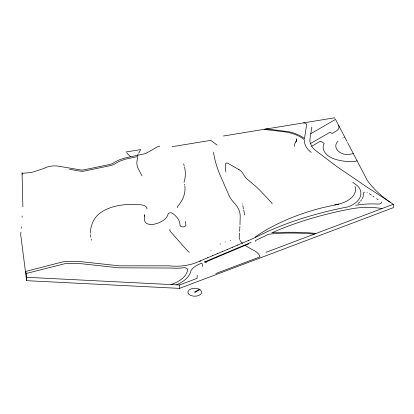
<?xml version="1.0" encoding="UTF-8"?>
<svg xmlns="http://www.w3.org/2000/svg" width="414" height="414" viewBox="0 0 414 414"><rect width="100%" height="100%" fill="white"/><g stroke="black" fill="none" stroke-linecap="round" stroke-linejoin="round"><path stroke-width="0.62" d="M144.434 216.061L144.491 215.223A29.632 17.109 0 0 1 144.61 214.462M239.991 224.698L240.198 216.382A47.351 27.34 0 0 0 234.376 203.114A61.603 35.563 0 0 1 228.569 194.482L220.719 176.442A264.8 152.88 0 0 1 213.836 154.531A24.348 14.055 0 0 1 213.748 152.155M239.918 226.36L239.628 231.343M144.465 215.575L144.429 216.113A65.469 37.798 0 0 0 144.491 219.358L144.621 220.439A10.319 5.956 0 0 0 146.411 223.327A7.079 4.088 0 0 0 153.868 224.274A22.144 12.787 0 0 0 168.136 213.997A2.453 1.413 0 0 1 169.895 212.827A2.453 1.413 0 0 1 172.457 213.288A33.249 19.199 0 0 1 180.028 225.247A2.903 1.677 0 0 0 182.962 226.903A2.903 1.677 0 0 0 185.834 225.211A50.099 28.923 0 0 0 185.663 223.053M239.509 233.004L239.24 236.327A21.083 12.172 0 0 0 239.685 239.504M20.902 232.094L20.7 234.671L26.625 280.671L179.505 288.377L393.3 207.683L393.3 204.293L387.965 200.671A143.228 82.691 0 0 1 367.187 180.219L347.553 142.494M21.207 228.223L21.311 226.934M22.071 217.272L22.17 215.984M311.825 127.041L310.014 138.664A30.175 17.419 0 0 0 310.334 143.27L311.918 146.561A30.144 17.404 0 0 0 315.706 150.556L336.551 166.34L365.914 186.393L390.086 202.156M137.691 157.134L137.044 160.772A36.748 21.217 0 0 0 138.447 169.109L142.018 175.883M197.183 275.258L197.09 278.353L179.505 284.992L26.625 277.287L25.87 271.387L62.498 261.943A52.024 30.036 0 0 1 82.681 261.845L119.092 265.819L169 265.85A36.499 21.073 0 0 0 188.023 265.012L190.274 264.505A36.499 21.073 0 0 0 196.593 262.486L252.4 238.826L267.108 231.752A270.916 156.409 0 0 1 348.397 206.783L351.155 205.577A27.862 16.084 0 0 0 358.881 187.387A28.023 16.182 0 0 0 355.067 183.982L352.738 182.383M137.448 155.322L138.048 154.277M138.654 153.237L140.455 150.101M344.034 137.308L344.35 137.122M342.782 138.038L343.097 137.857M310.79 133.691L335.531 119.403L346.973 141.386M310.443 143.575L329.989 132.289L332.044 133.474L336.541 130.881A10.5 6.065 0 0 0 338.564 125.23M311.716 146.225L320.493 141.158L324.198 143.296A23.795 13.74 0 0 0 336.427 159.633A32.685 18.873 0 0 0 352.671 161.553A9.776 5.646 0 0 0 357.075 160.787M199.413 289.293L194.549 292.098L195.041 292.382L199.9 289.572M220.512 243.96L220.077 244.058M230.582 240.317L230.148 240.415M207.699 257.731L207.926 257.637M176.55 284.842L177.482 284.449A36.484 21.062 0 0 0 190.694 271.874L191.108 270.306L192.681 268.474A25.973 14.997 0 0 1 199.75 263.951L201.82 263.071A17.683 10.21 0 0 1 202.389 266.512M251.096 242.325L204.325 262.015L205.577 262.046L248.886 243.784M393.3 204.293L266.29 252.235A54.229 31.309 0 0 0 265.974 252.033M26.139 273.504L64.75 263.728A48.609 28.064 0 0 1 82.07 263.806L118.766 267.811L170.961 268.044A39.956 23.07 0 0 0 184.095 267.723A3.571 2.06 0 0 1 187.687 270.006A33.027 19.065 0 0 1 170.987 284.563M199.677 261.198L200.904 260.908M137.8 156.523L128.066 158.572A31.179 18.004 0 0 0 115.361 163.582L114.797 163.97A13.926 8.037 0 0 1 109.912 165.714L84.042 171.117A8.456 4.885 0 0 1 79.757 171.039L69.459 169.279M355.512 187.816L355.512 188.934A26.651 15.385 0 0 1 350.218 198.792L348.878 199.817A29.151 16.829 0 0 1 338.735 204.123L322.247 207.781A183.531 105.963 0 0 0 291.466 217.748C278.876 222.872 266.647 229.025 255.474 236.803L255.485 237.289M338.735 204.123L334.719 204.951M205.577 262.331L206.829 262.083M223.472 135.999L334.683 117.778L334.942 118.269M125.928 152.01L140.755 149.578M159.695 146.473L157.351 146.856L145.692 153.589L127.331 157.455A33.224 19.184 0 0 0 113.809 162.79L113.063 163.266A11.877 6.857 0 0 1 109.192 164.596L83.312 169.983A6.381 3.685 0 0 1 80.611 169.937L57.634 166.05A14.92 8.616 0 0 0 47.253 167.033L44.883 168.012A38.792 22.397 0 0 1 41.685 169.191L33.86 171.784A13.429 7.752 0 0 1 29.068 172.742L22.154 173.3L22.185 174.506M172.157 146.685L210.773 140.351L217.076 145.081M225.257 241.89L225.035 241.983M242.552 242.951L242.402 243.044M237.605 245.047L237.455 245.14M232.658 247.142L232.508 247.241M227.71 249.244L227.56 249.337M211.093 250.335L210.871 250.429M222.763 251.339L222.613 251.433M217.816 253.44L217.666 253.534M212.874 255.536L212.718 255.629M303.591 122.865L304.016 122.901A3.271 1.889 0 0 1 306.603 124.919L304.487 138.53L304.104 138.229A35.573 20.54 0 0 0 289.044 131.792L266.833 128.894L264.07 129.339L265.581 129.546M267.03 129.742L284.195 131.745A34.191 19.737 0 0 1 304.362 139.782L304.347 141.127A35.676 20.596 0 0 0 311.204 152.44M265.545 129.541L267.066 129.748M382.029 208.547L381.496 208.454A53.836 31.081 0 0 0 353.649 208.439L349.804 209.117A266.761 154.013 0 0 0 277.023 230.557L271.755 232.834A132.071 76.248 0 0 1 288.077 232.254A198.922 114.849 0 0 1 301.113 232.42L303.643 232.513A86.241 49.789 0 0 1 315.934 233.496M238.567 169.419L239.483 169.968A16.586 9.579 0 0 1 242.785 173.228L244.027 175.319A32.007 18.48 0 0 0 247.712 179.547L256.1 186.714A139.694 80.652 0 0 1 261.808 192.293L271.527 202.715A4.533 2.619 0 0 1 272.07 203.921M239.059 169.704L227.85 163.235A1.32 0.761 0 0 0 226.422 163.064A1.32 0.761 0 0 0 225.599 163.763L225.506 168.793A32.095 18.532 0 0 0 225.682 170.941M245.43 245.595L246.951 246.537A137.319 79.281 0 0 0 251.66 249.254L251.671 249.259A137.536 79.405 0 0 0 254.113 250.568A18.49 10.676 0 0 1 258.134 253.596L258.388 253.901A17.802 10.278 0 0 1 259.5 255.604A17.735 10.236 0 0 1 259.971 256.877L215.979 273.483A12.166 7.022 0 0 0 215.917 273.235M369.355 193.773L371.42 195.191M372.973 196.252L374.002 196.96M376.585 198.73L378.137 199.791M248.234 240.487L248.545 240.746M126.767 152.88L130.555 156.777M242.407 203.678L242.495 204.086M242.816 205.608L243.437 208.723M243.691 209.97L244.684 214.949M22.051 172.441L22.884 206.959M179.505 284.992L179.505 288.377M169.911 229.32L169.911 230.448A3.421 1.977 0 0 0 170.314 231.447L188.122 251.469L189.126 252.173A1.558 0.9 0 0 1 189.369 252.359M26.625 277.287L26.625 280.671M353.339 153.61A22.17 12.798 0 0 1 348.899 154.381A8.932 5.154 0 0 1 341.224 153.128A16.627 9.6 0 0 1 335.914 144.864M381.232 201.913A2.727 1.573 0 0 1 378.432 204.076A59.512 34.362 0 0 0 355.688 205.261M242.211 243.204A21.083 12.172 0 0 1 240.016 240.28M225.93 172.007A32.095 18.532 0 0 1 225.79 171.474M295.777 142.054A9.351 5.398 0 0 0 296.352 138.913A9.351 5.398 0 0 1 295.741 142.049A14.562 8.409 0 0 0 294.711 146.473M314.221 234.143A104.007 60.046 0 0 0 301.909 233.248L301.035 233.217A197.711 114.15 0 0 0 288.077 233.051A101.151 58.4 0 0 0 270.145 234.086L268.51 234.277L255.516 240.539A20.56 11.871 0 0 0 255.5 241.419M363.663 192.971A2.065 1.19 0 0 0 363.652 193.224A30.631 17.683 0 0 1 363.445 195.418M363.761 192.727A2.065 1.19 0 0 1 364.543 192.143M366.975 192.184A2.065 1.19 0 0 1 367.29 192.36M354.979 186.455A26.651 15.385 0 0 1 355.274 187.438M363.321 195.962A30.631 17.683 0 0 1 362.26 198.637M361.639 199.677A30.631 17.683 0 0 1 360.496 201.188M359.694 202.063A30.631 17.683 0 0 1 358.069 203.548M146.986 208.966A6.562 3.788 0 0 0 141.728 204.92A48.604 28.059 0 0 0 122.922 204.904A38.047 21.968 0 0 0 93.797 220.15A76.662 44.262 0 0 0 90.418 233.134M90.713 237.036A76.662 44.262 0 0 1 90.459 234.603M91.489 240.161A43.946 25.373 0 0 1 91.152 239.111M177.321 207.673A8.554 4.942 0 0 1 178.196 205.686A66.276 38.264 0 0 0 184.856 186.243M184.53 184.246A66.276 38.264 0 0 1 184.716 185.239M185.327 221.335A50.099 28.923 0 0 1 185.596 222.623M184.504 166.883A85.631 49.437 0 0 1 184.028 182.258M183.604 163.84A85.631 49.437 0 0 1 184.183 165.662M336.028 144.429A16.627 9.6 0 0 1 337.068 142.344M337.374 141.945A16.627 9.6 0 0 1 338.083 141.174M241.46 239.929L241.46 239.929M199.672 289.422L198.994 289.081A6.898 3.985 0 0 0 188.059 291.378A6.898 3.985 0 0 0 196.288 296.129A6.898 3.985 0 0 0 200.267 289.816L199.672 289.422"/></g></svg>
